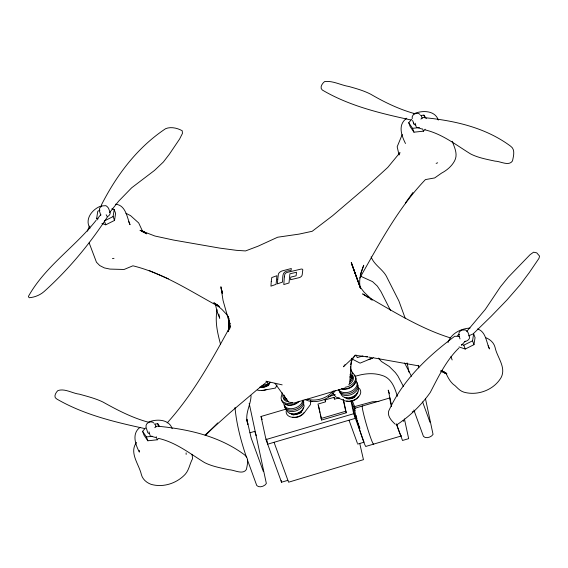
<?xml version="1.0" encoding="UTF-8"?>
<svg xmlns="http://www.w3.org/2000/svg" width="568" height="568" viewBox="0 0 568 568"><rect width="100%" height="100%" fill="white"/><g stroke="black" fill="none" stroke-linecap="round" stroke-linejoin="round"><path stroke-width="0.85" d="M412.219 118.726L412.226 116.717L412.993 115.169L414.64 113.919L416.713 113.309L418.673 113.493L419.979 114.438M101.487 205.481L101.494 204.792C116.717 174.894 137.413 147.403 165.636 128.673C170.826 126.515 177.507 128.063 182.236 130.768L182.434 133.444L179.609 139.018L169.37 154.205L163.385 161.994L154.546 170.393L131.662 187.802L118.783 201.044L109.503 212.68M228.726 328.56L228.819 318.215L229.188 326.032M228.932 328.481L229.16 324.96M229.28 323.192L229.451 320.551L228.265 331.364M349.639 383.911L351.535 358.252M310.781 400.319L310.455 404.558L304.334 412.673A10.43 7.029 -20 0 1 291.718 417.217A10.43 7.029 -20 0 1 286.549 409.613M97.242 219.837L96.681 218.289L97.76 211.253L99.954 210.16M101.921 223.48L105.762 224.807L114.516 220.427L113.103 216.564L114.189 209.528L111.889 208.733M114.516 220.427L115.595 213.398L114.189 209.528M473.968 344.662L472.562 340.8L473.648 333.764L475.054 337.626L473.968 344.662L465.213 349.043L459.079 346.92M282.154 392.822L281.792 395.101A10.43 7.029 -20 0 0 292.669 402.918M228.89 323.973L228.237 331.655M228.521 331.378L230.068 323.093L228.258 331.534M229.6 329.085L230.644 325.741C212.07 359.523 193.184 394.149 167.177 422.89M87.536 231.169L88.572 227.995L89.9 226.021M448.017 342.511C450.978 333.508 461.031 328.489 470.034 328.084M360.403 274.351L363.747 265.228C361.191 272.271 358.458 279.761 360.219 287.337L351.301 262.7L360.24 287.784M399.368 154.212L399.964 152.614L387.774 167.404L367.638 185.821L332.607 215.719L312.201 231.282L299.066 234.115L277.667 237.218L258.021 246.214L245.525 250.935L236.338 250.318L219.738 248.109L173.609 240.072L154.929 236.025L139.984 230.296L146.082 233.292L141.453 230.956L144.478 232.575M276.999 384.87L275.487 388.065L265.178 389.953A10.87 7.334 -20 0 1 257.361 390.017M359.764 278.022C379.317 243.913 397.99 208.165 425.425 179.594L434.697 177.926L441.492 173.162C446.817 170.329 451.603 166.374 454.521 161.014C458.149 154.46 454.599 147.524 452.178 141.269M412.929 192.502L405.346 203.053M136.561 442.436C128.787 452.568 139.103 464.375 141.361 474.55C142.589 479.335 146.523 482.644 151.017 484.319C163.13 487.884 176.804 483.368 185.282 474.223C189.172 469.764 189.74 463.708 192.587 458.653L192.041 454.272M402.258 134.495L397.167 146.771L399.07 155.014M344.968 364.699L343.413 366.8L355.525 355.419M96.127 220.292C75.068 247.059 45.199 266.243 28.4 296.432L29.131 297.738C34.421 297.362 39.98 295.168 44.02 291.618C68.416 269.686 89.495 244.375 107.409 216.926L106.159 214.747M97.277 218.893L100.891 214.534M158.444 438.468L157.308 439.788L147.822 440.782L144.016 435.187L142.611 431.325L145.451 428.031M425.148 129.206L423.444 131.187L413.958 132.181L410.153 126.586L408.747 122.723L411.587 119.429M466.797 331.407L485.342 309.347L500.358 286.939L508.09 277.411L530.093 254.663L533.586 252.192L536.76 252.866L539.557 256.097L538.961 258.39L529.269 272.626L520.075 284.923L507.004 299.947L491.192 316.298L473.108 333.92L468.565 335.887M461.351 345.408L465.298 341.162M458.873 348.028C446.065 360.552 438.432 376.776 430.288 392.41C421.499 404.977 409.869 416.195 397.146 424.566M205.531 435.4L217.736 422.933M205.02 435.081L230.168 412.553L257.141 389.705M406.752 118.215C397.614 124.633 401.32 135.191 405.488 143.519M140.04 427.349C131.577 433.533 135.362 444.453 139.352 452.121L139.309 450.353M262.217 385.629L267.059 381.739M257.368 389.52L259.803 387.582M420.895 119.081L423.039 117.526C453.938 120.43 485.363 127.353 510.703 146.253C515.517 149.526 513.458 156.2 512.506 160.9C508.892 166.538 500.38 161.191 495.111 161.142C486.826 159.324 478.291 157.847 470.659 153.971C456.026 144.961 442.259 133.927 425.134 129.902M154.752 427.683L156.903 426.128C187.802 429.032 219.227 435.947 244.567 454.854C249.373 458.127 247.321 464.794 246.37 469.502C242.756 475.139 234.236 469.793 228.975 469.743C220.682 467.925 212.155 466.442 204.516 462.572C189.889 453.562 176.115 442.529 158.99 438.503M113.103 216.564L104.349 220.945L105.762 224.807M457.219 335.489L459.405 334.396M461.507 344.378L463.808 345.174L472.562 340.8M101.686 205.779C92.747 208.591 84.156 218.929 89.978 228.251M413.696 113.905C421.683 110.135 435.074 110.121 438.311 120.089M148.347 422.194C156.207 418.722 169.101 419.028 172.175 428.691M436.132 163.399L437.658 162.803M261.344 385.871L267.911 383.94L267.372 381.419M362.959 355.93L357.215 357.62L356.299 355.114M355.426 376.264C363.889 373.559 373.155 372.565 381.731 375.341C391.423 377.919 394.845 387.766 397.344 396.35M344.513 388.15L293.748 403.11L288.381 401.966L275.019 383.4M287.898 480.336L281.522 482.211L266.001 439.561L261.024 416.479L286.322 409.024M310.774 401.817L312.464 401.32M328.489 396.599L335.234 394.611M343.534 400.064L346.274 412.773L321.637 420.036L317.974 404.089L325.507 401.867L325.095 399.964L333.998 397.337L334.559 398.878M339.33 397.792L334.41 399.24L333.998 397.337M249.927 432.773L254.698 431.368L255.99 434.903A2.84 2.087 -12.2 0 1 256.054 435.72M354.347 406.702L372.338 401.782L378.913 401.491M354.595 408.328L389.953 397.912A19.972 1.363 73.6 0 0 391.473 406.553M321.076 418.495L345.713 411.239L343.15 399.368M266.001 439.561L353.701 413.71L350.939 400.887M412.233 411.892L414.789 411.14M357.698 444.077L364.067 442.202L353.701 413.71M401.455 435.919L366.104 446.341A19.972 1.363 73.6 0 1 358.905 427.264A19.972 1.363 73.6 0 1 354.972 408.349M112.428 258.646L114.012 258.326M420.462 115.503L423.913 115.141L426.291 118.634M408.747 122.723L412.553 128.318L419.447 127.594M154.326 424.097L157.769 423.735L159.672 426.532M142.611 431.325L146.416 436.913L152.451 436.281M459.618 336.512L454.712 336.263C427.86 356.363 402.52 380.063 388.64 411.211C387.312 416.337 391.771 421.044 395.278 424.26M356.313 355.44L367.773 356.981M368.802 357.137L371.621 357.563M373.588 357.868L418.914 365.906M115.489 204.196C125.791 205.084 126.941 217.175 130.036 224.701L128.68 221.541M265.952 381.185L282.154 384.855M410.948 119.976C380.439 113.316 349.419 106.06 322.262 89.992C319.351 87.692 322.297 83.304 324.576 81.6C332.741 80.457 340.75 85.157 348.724 86.45C356.257 88.551 363.868 90.674 370.847 94.295C384.65 102.354 399.119 109.29 414.562 113.621M144.812 428.577C114.558 422.024 83.908 414.725 56.864 399.07C52.98 397.323 55.721 392.538 57.915 390.571C64.873 388.178 72.413 393.397 79.378 394.171C87.316 396.393 95.396 398.402 102.858 401.988C117.391 410.117 132.252 417.828 148.418 422.223M450.481 337.917C419.092 328.155 391.047 309.943 362.604 293.869L368.518 297.781M416.72 127.409L421.896 128.964M150.577 436.011L155.76 437.566M96.681 218.289L98.214 218.822M440.704 371.365L446.789 373.808L441.535 370.755L446.789 373.808M168.341 278.796L149.228 270.56M445.915 373.226L440.782 370.329M445.951 373.254L443.665 372.132L446.285 373.9C448.464 378.544 450.85 382.924 455.167 385.771C457.787 388.292 460.179 391.032 463.815 392.133C477.589 396.102 493.982 389.953 501.182 377.429C506.415 367.162 496.979 357.13 495.047 347.289C493.826 342.511 489.886 339.195 485.399 337.52M477.532 328.978C486.087 331.669 486.144 342.135 489.488 348.929L488.132 345.77M125.94 213.291L130.541 215.627L138.684 222.947L142.291 230.693L144.733 232.397M352.451 359.189L360.084 363.137L369.931 359.082A10.87 7.334 -20 0 0 372.572 358.046M446.008 373.176L442.252 371.231L446.029 373.254M441.535 370.741L446.043 373.226M219.255 306.791C191.246 291.789 164.117 273.435 132.905 265.803L124.065 269.473L109.951 269.09L104.356 267.904L99.755 265.561L96.461 262.231L89.169 242.941M218.062 305.627L213.831 302.758L218.936 306.159M370.002 298.761L372.217 300.224M218.9 306.188L215.968 304.256L221.981 309.461L227.278 315.148M153.836 423.032L152.529 422.095L150.577 421.91L148.504 422.521L146.856 423.771L146.09 425.318L146.075 427.328L147.715 432.518A4.934 3.323 -20 0 0 149.256 433.618M371.749 299.57L364.06 292.115L360.162 287.067M360.204 275.161L361.333 276.524L372.544 281.636L377.28 286.031L380.965 291.604L390.592 310.604M332.713 393.028L335.986 397.032L344.669 400.788A10.43 7.029 -20 0 0 357.925 397.515A10.43 7.029 -20 0 0 358.571 387.816M378.508 358.103L381.412 361.489L389.236 366.466L395.378 372.58L397.856 375.959L403.536 386.652M351.904 372.345L352.834 373.694M404.608 362.973L411.48 376.307M371.117 256.828C374.291 265.554 383.819 269.608 387.34 278.164L398.892 300.955L405.19 318.243M423.913 115.141L424.757 117.455M421.335 116.042L422.102 118.137M422.599 128.865L423.444 131.187M412.581 120.416L413.852 123.916M412.553 128.318L413.958 132.181M463.808 345.174L465.213 349.043M460.002 338.933L458.88 335.141L458.887 333.139L459.654 331.584L461.741 330.136L465.327 329.916L466.633 330.853L467.996 332.457L469.267 335.951A4.934 3.323 -20 0 1 464.347 341.659M450.942 356.619L452.149 359.934M422.613 401.959L430.047 422.393M413.845 410.018L423.437 436.366C425.744 439.128 431.46 437.168 433.05 434.371L425.439 398.573M360.708 288.658L351.301 262.7L358.202 281.778M389.421 393.432L388.221 390.131L391.522 405.453M396.492 423.969L402.499 440.47L408.669 438.652L404.416 418.921M352.231 400.39L355.17 408.456M354.808 408.371L353.821 405.893L355.085 410.749M359.963 428.421L356.945 420.37L359.658 429.209M345.713 411.239L346.274 412.773M349.015 420.214L357.4 443.253M325.095 399.964L325.656 401.505M274.053 442.302L288.594 482.204L363.456 459.668L359.792 443.644M261.024 416.479L262.146 419.56M263.36 471.518L251.162 438.006L246.824 419.269L247.882 424.339C244.133 414.086 250.864 405.367 251.063 395.662M246.555 457.496C241.081 441.364 236.494 424.481 235.003 407.455M247.456 459.966L256.743 485.491C259.051 488.253 264.766 486.293 266.356 483.496L249.182 403.337M100.806 215.4L99.421 210.913L99.428 208.903L100.195 207.356L102.29 205.9L105.868 205.68L107.182 206.617L108.538 208.222L109.809 211.722A4.934 3.323 -20 0 1 107.338 216.706M157.769 423.735L158.614 426.057M155.199 424.637L155.959 426.738M156.179 436.693L157.308 439.788M146.416 436.913L147.822 440.782M415.165 123.235L416.216 126.877M149.029 431.836L150.08 435.478M356.569 417.629L356.924 418.893M229.152 322.077L223.061 300.493L220.895 286.755L222.436 293.628M222.358 292.712L221.229 288.516L222.393 293.663M356.029 415.464L356.264 416.458M220.583 344.449C217.544 333.082 214.732 321.431 217.175 309.709M218.786 314.076L219.724 318.257L217.011 311.534L215.379 303.965M418.268 365.302L418.815 367.865M407.057 362.846L409.088 372.239M351.514 400.383L355.383 418.332L267.684 444.176L266.57 439.021M318.534 405.63L319.997 412.411M320.359 414.1L321.637 420.036M281.153 480.492L281.522 482.211M228.535 317.853L228.194 316.177L229.209 327.842M186.119 452.895L186.162 454.414M350.669 376.13A6.66 4.487 -20 0 1 351.535 377.01M373.744 444.091A19.972 1.363 73.6 0 1 366.552 425.006A19.972 1.363 73.6 0 1 362.618 406.099M401.079 435.904A19.972 1.363 73.6 0 1 396.521 424.175M403.699 420.512A6.603 0.447 73.6 0 1 403.188 420.363M270.24 382.349A7.789 5.254 -20 0 1 260.464 387.241M269.793 382.697A9.109 6.141 -20 0 1 260.201 386.801M268.927 384.898A6.66 4.487 -20 0 1 267.762 385.984M266.761 389.421A8.094 5.46 -20 0 1 262.047 390.365M303 400.128A9.841 6.631 -20 0 1 295.672 411.012A9.841 6.631 -20 0 1 284.809 405.488M303.163 400.284A9.841 6.631 -20 0 1 295.147 409.578A9.841 6.631 -20 0 1 284.327 405.836M301.53 412.013A6.66 4.487 -20 0 1 300.358 413.099M293.99 414.981A6.66 4.487 -20 0 1 292.52 414.668M302.68 400.639A9.841 6.631 -20 0 1 293.386 408.456A9.841 6.631 -20 0 1 283.808 404.402M299.265 401.214A9.109 6.141 -20 0 1 285.278 404.011M303.312 408.001A7.789 5.254 -20 0 1 297.902 413.618A7.789 5.254 -20 0 1 289.928 413.27M304.029 404.785A9.109 6.141 -20 0 1 297.738 413.007A9.109 6.141 -20 0 1 287.223 411.402M288.267 401.69A8.094 5.46 -20 0 1 283.389 398.182M284.767 397.777A6.66 4.487 -20 0 1 284.738 396.57M287.742 400.255A8.094 5.46 -20 0 1 282.836 395.285M286.783 398.913A6.66 4.487 -20 0 1 284.22 395.143M303.88 412.858A8.094 5.46 -20 0 1 292.776 417.231M373.353 357.563A8.094 5.46 -20 0 1 368.142 359.438M333.395 390.855A19.099 12.879 -20 0 1 307.508 399.226M284.809 397.884A6.66 4.487 -20 0 1 284.781 396.684M345.138 387.312A10.43 7.029 -20 0 0 354.602 381.597A10.43 7.029 -20 0 0 353.523 373.964L351.344 370.812A27.42 18.488 -20 0 1 350.534 368.696M335.226 390.557A19.099 12.879 -20 0 1 305.059 399.446M298.015 402.059A10.43 7.029 -20 0 1 281.756 400.49M351.592 371.664A27.42 18.488 -20 0 1 350.612 366.452M350.726 364.869A27.42 18.488 -20 0 1 355.312 354.957M355.44 376.875A10.43 7.029 -20 0 1 353.445 385.196A10.43 7.029 -20 0 1 342.49 388.959M354.084 375.498A10.43 7.029 -20 0 1 355.057 376.378M350.016 377.06A6.66 4.487 -20 0 1 351.23 377.67M302.623 409.194A6.66 4.487 -20 0 1 297.994 413.994A6.66 4.487 -20 0 1 291.178 413.696M269.615 383.329A6.66 4.487 -20 0 1 259.789 387.199M357.066 393.148A6.66 4.487 -20 0 1 352.444 397.948A6.66 4.487 -20 0 1 345.628 397.65M367.652 356.626A6.66 4.487 -20 0 1 366.019 356.64M357.442 384.082A9.841 6.631 -20 0 1 350.122 394.966A9.841 6.631 -20 0 1 339.252 389.442M356.924 382.647A9.841 6.631 -20 0 1 350.818 393.113A9.841 6.631 -20 0 1 338.776 389.79M354.808 397.053A6.66 4.487 -20 0 1 351.748 398.587M350.065 398.921A6.66 4.487 -20 0 1 346.97 398.622M356.406 381.213A9.841 6.631 -20 0 1 351.464 391.16A9.841 6.631 -20 0 1 338.94 389.953M355.39 381.803A9.109 6.141 -20 0 1 341.382 388.803M358.472 388.739A9.109 6.141 -20 0 1 351.059 397.344A9.109 6.141 -20 0 1 341.034 393.88M357.762 391.955A7.789 5.254 -20 0 1 352.352 397.572A7.789 5.254 -20 0 1 344.378 397.224M351.72 375.192A8.094 5.46 -20 0 1 348.709 384.444M350.626 376.023A6.66 4.487 -20 0 1 351.954 377.976M349.938 376.84A6.66 4.487 -20 0 1 352.018 378.331M351.194 373.765A8.094 5.46 -20 0 1 349.938 381.923M350.108 374.589A6.66 4.487 -20 0 1 350.243 380.212M358.607 396.308A8.094 5.46 -20 0 1 346.657 401.015M415.393 125.024A4.934 3.323 -20 0 1 413.49 122.227M271.263 281.501L270.936 286.151L276.084 284.334L276.928 275.721L271.781 277.539L271.263 281.501M277.745 279.207L277.418 283.865L282.566 282.048C282.793 274.365 282.225 270.68 291.001 270.645L291.32 268.508L281.991 270.964A4.558 2.797 -24.6 0 0 278.263 275.253L277.745 279.207M284.334 276.879L283.801 284.568L289.027 282.963L289.886 273.819L296.517 272.235L296.106 275.821L290.766 277.099L290.546 279.719L298.96 277.709A3.933 2.868 -14.7 0 0 302.219 274.628L302.772 269.935A1.59 0.994 -14.3 0 0 301.012 269.097L287.536 272.313A3.472 2.165 -14.3 0 0 284.902 273.975L284.334 276.879M146.743 233.767L142.958 231.616L146.714 233.789"/></g></svg>
